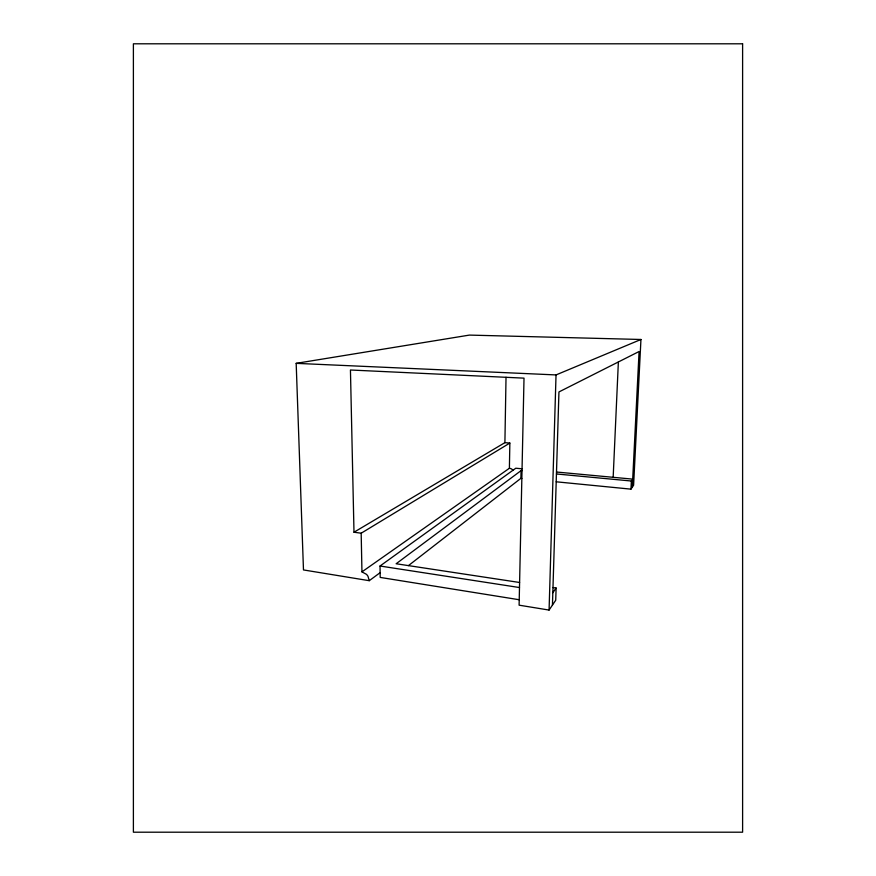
<?xml version="1.0" encoding="UTF-8"?>
<svg xmlns="http://www.w3.org/2000/svg" width="876" height="876" viewBox="0 0 876 876"><rect width="100%" height="100%" fill="white"/><g stroke="black" fill="none" stroke-linecap="round" stroke-linejoin="round"><path stroke-width="1.31" d="M556.205 481.8L630.961 489.147L633.6 485.238L640.947 339.483L469.416 335.092L296.176 363.354L303.479 569.937L369.256 580.689L367.997 576.32A11.454 11.454 0 0 0 366.475 574.338L361.952 571.875L361.175 533.21L509.854 443.059L509.394 468.266L361.952 571.875M552.986 587.544L556.107 588.026L555.723 600.235L549.077 610.068L519.107 605.174L524.012 378.147L350.444 370L353.992 532.225L504.904 442.654L506.021 377.293M408.435 565.611L520.902 478.329L521.067 470.62L522.008 470.708M549.077 610.068L556.03 374.928L640.947 339.483M552.449 605.075L558.943 391.944L639.086 351.517L632.297 487.176M613.167 477.31L618.368 361.974M630.961 489.147L631.366 481.023L632.691 479.128L556.501 472.022M552.833 592.691L556.107 588.026M521.067 470.62L396.138 563.75L519.599 582.485M369.256 580.689L380.129 572.663M519.227 599.742L380.206 577.415L380.031 566.016L515.8 468.222L522.052 468.802M296.176 363.354L556.03 374.928M504.904 442.654L509.854 443.059M556.446 473.96L631.366 481.023M520.902 478.329L521.844 478.416M509.394 468.266L509.624 468.288A5.267 5.267 0 0 1 512.975 470.259M353.992 532.225L361.175 533.21M380.031 566.016L519.49 587.544M742.607 43.8L133.393 43.8L133.393 832.2L742.607 832.2L742.607 43.8"/></g></svg>
